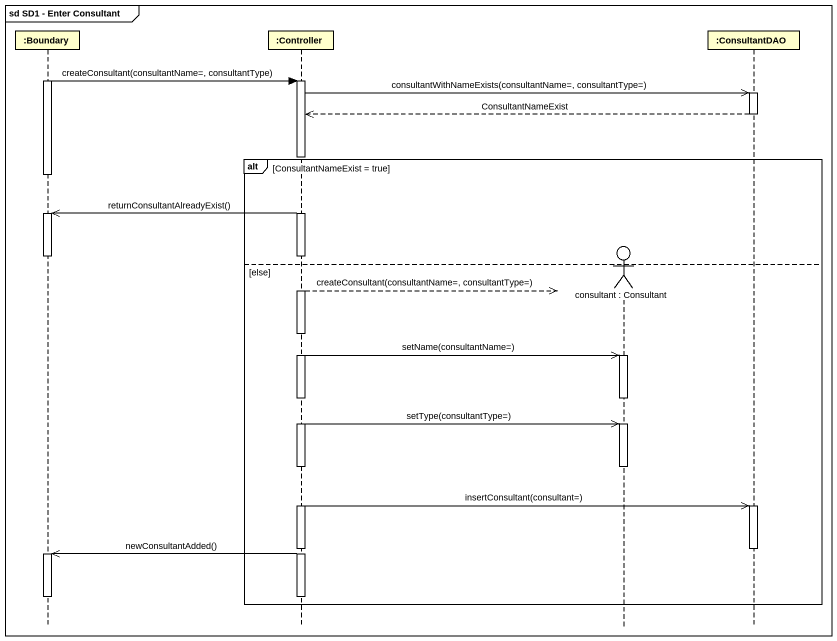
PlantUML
@startuml
mainframe sd SD1 - Enter Consultant
hide footbox
participant ":Boundary" as Boundary_
participant ":Controller" as Controller
actor "consultant : Consultant" as consultant
participant ":ConsultantDAO" as ConsultantDAO

activate Boundary_
Boundary_ -> Controller : createConsultant(consultantName=, consultantType)
activate Controller
Controller ->> ConsultantDAO : consultantWithNameExists(consultantName=, consultantType=)
activate ConsultantDAO
ConsultantDAO -->> Controller : ConsultantNameExist
deactivate ConsultantDAO
alt ConsultantNameExist = true
  deactivate Boundary_
  Controller ->> Boundary_ : returnConsultantAlreadyExist()
  activate Boundary_
  deactivate Boundary_
else else
  Controller -->> consultant ** : createConsultant(consultantName=, consultantType=)
  Controller ->> consultant : setName(consultantName=)
  activate consultant
  deactivate consultant
  Controller ->> consultant : setType(consultantType=)
  activate consultant
  deactivate consultant
  Controller ->> ConsultantDAO : insertConsultant(consultant=)
  activate ConsultantDAO
  deactivate ConsultantDAO
  Controller ->> Boundary_ : newConsultantAdded()
  activate Boundary_
  deactivate Boundary_
  deactivate Controller
end
@enduml
